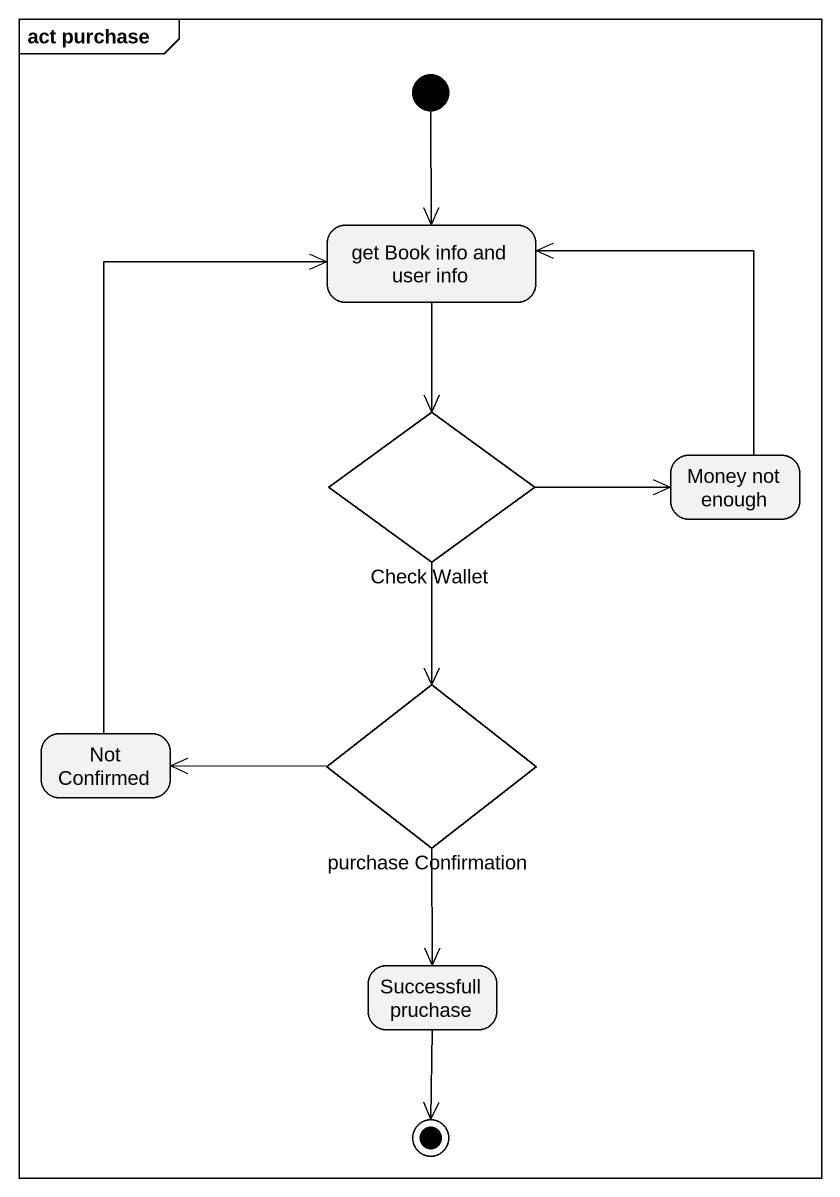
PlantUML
@startuml
mainframe act purchase
hide empty description
state "get Book info and user info" as get_Book_info_and_user_info
state "Check Wallet" as Check_Wallet <<choice>>
state "Money not enough" as Money_not_enough
state "purchase Confirmation" as purchase_Confirmation <<choice>>
state "Not Confirmed" as Not_Confirmed
state "Successfull pruchase" as Successfull_pruchase
[*] --> get_Book_info_and_user_info
get_Book_info_and_user_info --> Check_Wallet
Check_Wallet -right-> Money_not_enough
Check_Wallet --> purchase_Confirmation
Money_not_enough -up-> get_Book_info_and_user_info
purchase_Confirmation -left-> Not_Confirmed
purchase_Confirmation --> Successfull_pruchase
Not_Confirmed -up-> get_Book_info_and_user_info
Successfull_pruchase --> [*]
@enduml
